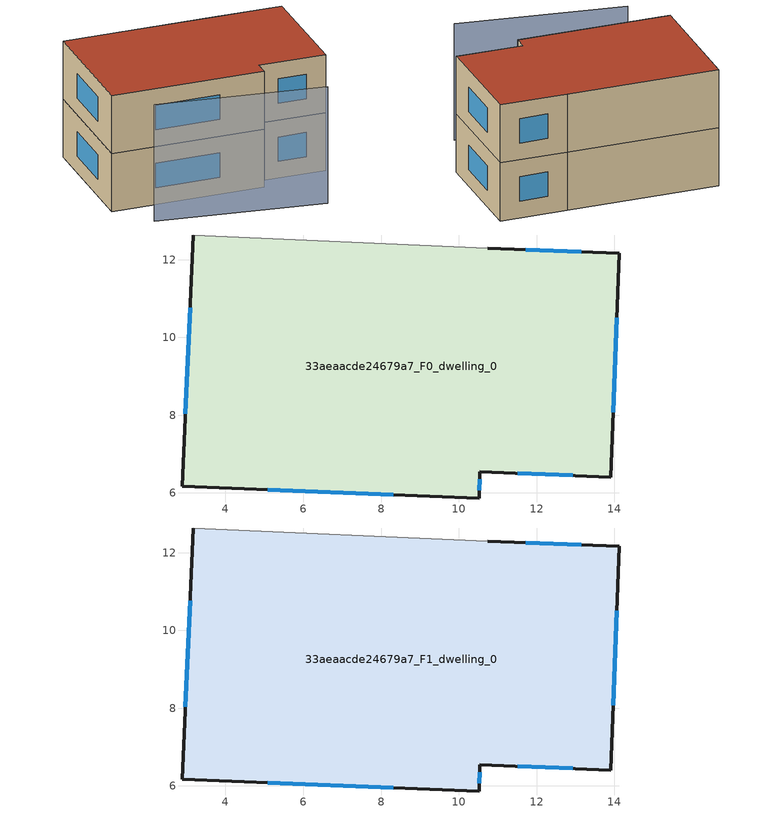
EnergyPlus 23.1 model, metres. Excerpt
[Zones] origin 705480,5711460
33aeaacde24679a7_F0_dwelling_0
 floor ground (EU_floor_Construction): 14.13,12.16 13.9,6.41 10.54,6.55 10.52,5.87 2.89,6.17 3.17,12.63 10.75,12.29 z0
 wall outside (EU_wall_Construction): 3.17,12.63 2.89,6.17 10.52,5.87 10.54,6.55 13.9,6.41 14.13,12.16 10.75,12.29 z0:3
 wall adiabatic (EU_wall_Construction): 10.75,12.29 3.17,12.63 z0:3
 window (EU_Window_Construction): 10.53,6.07 10.54,6.35 / 5.09,6.09 8.31,5.96 / 3.09,10.77 2.97,8.04 / 13.15,12.2 11.72,12.26 / 13.97,8.07 14.06,10.5 / 11.51,6.51 12.93,6.45 z0.87:2.13
33aeaacde24679a7_F1_dwelling_0
 floor to 33aeaacde24679a7_F0_dwelling_0 (EU_floor_Construction): 14.13,12.16 13.9,6.41 10.54,6.55 10.52,5.87 2.89,6.17 3.17,12.63 10.75,12.29 z3
 wall outside (EU_wall_Construction): 3.17,12.63 2.89,6.17 10.52,5.87 10.54,6.55 13.9,6.41 14.13,12.16 10.75,12.29 z3:6
 wall adiabatic (EU_wall_Construction): 10.75,12.29 3.17,12.63 z3:6
 window (EU_Window_Construction): 10.53,6.07 10.54,6.35 / 5.09,6.09 8.31,5.96 / 3.09,10.77 2.97,8.04 / 13.15,12.2 11.72,12.26 / 13.97,8.07 14.06,10.5 / 11.51,6.51 12.93,6.45 z3.87:5.13
 roof outside (EU_roof_Construction): 13.9,6.41 14.13,12.16 10.75,12.29 3.17,12.63 2.89,6.17 10.52,5.87 10.54,6.55 z6
shading: 4.32,4.44 12.58,3.07 / 10.75,12.29 3.17,12.63 z0:6
[Building]
EU S2 Campaign: North Axis=0; Terrain=City; Solar Distribution=FullExterior
[Site:Location]
London: Latitude=51.5; Longitude=-0.5; Time Zone=0; Elevation=25
[SizingPeriod:WeatherFileDays]
AnnualSizingPeriod: Begin Month=1; Begin Day of Month=1; End Month=12; End Day of Month=31; Day of Week for Start Day=Monday; Use Weather File Daylight Saving Period=No; Use Weather File Rain and Snow Indicators=No
[MATERIAL]
EU_InternalMass_Material: Roughness=MediumRough; Thickness=0.1; Conductivity=1; Density=1800; Specific Heat=900; Thermal Absorptance=0.9; Solar Absorptance=0.7; Visible Absorptance=0.7
[MATERIAL:NOMASS] Roughness=MediumRough; Thermal Absorptance=0.9; Solar Absorptance=0.7; Visible Absorptance=0.7
Name | Thermal Resistance
EU_wall_NoMass | 0.724719
EU_roof_NoMass | 2.98947
EU_floor_NoMass | 2.39157
[WINDOWMATERIAL:SIMPLEGLAZINGSYSTEM]
EU_Window_SimpleGlazing: UFactor=2.63425; Solar Heat Gain Coefficient=0.76; Visible Transmittance=0.76
[CONSTRUCTION]
EU_wall_Construction: EU_wall_NoMass
EU_roof_Construction: EU_roof_NoMass
EU_floor_Construction: EU_floor_NoMass
EU_Window_Construction: EU_Window_SimpleGlazing
EU_InternalMass_Construction: EU_InternalMass_Material
[ZONE] Type=1; Multiplier=1; Ceiling Height=autocalculate; Floor Area=autocalculate; Part of Total Floor Area=Yes
Name | Volume
33aeaacde24679a7_F0_dwelling_0 | 205.416
33aeaacde24679a7_F1_dwelling_0 | 205.417
[INTERNALMASS] Construction=EU_InternalMass_Construction; Surface Area=68.4719
Name | Zone or ZoneList
33aeaacde24679a7_F0_dwelling_0_EU_InternalMass | 33aeaacde24679a7_F0_dwelling_0
33aeaacde24679a7_F1_dwelling_0_EU_InternalMass | 33aeaacde24679a7_F1_dwelling_0
[OTHEREQUIPMENT] Fuel Type=Electricity; Design Level Calculation Method=Watts/Area; Power per Zone Floor Area=1; Fraction Latent=0; Fraction Radiant=0; Fraction Lost=0; Carbon Dioxide Generation Rate=0; EndUse Subcategory=EU_Step8_InternalGains
Name | Zone or ZoneList or Space or SpaceList | Schedule
EU_Step8_InternalGain_33aeaacde24679a7_F0_dwelling_0_f000 | 33aeaacde24679a7_F0_dwelling_0 | EU_Step8_GainSchedule_33aeaacde24679a7_F0_dwelling_0_f000
EU_Step8_InternalGain_33aeaacde24679a7_F1_dwelling_0_f000 | 33aeaacde24679a7_F1_dwelling_0 | EU_Step8_GainSchedule_33aeaacde24679a7_F1_dwelling_0_f000
[ZONEVENTILATION:DESIGNFLOWRATE] Schedule=EU_AlwaysOn; Design Flow Rate Calculation Method=AirChanges/Hour; Air Changes per Hour=0.418135; Ventilation Type=Natural; Fan Pressure Rise=0; Fan Total Efficiency=1; Constant Term Coefficient=1; Temperature Term Coefficient=0; Velocity Term Coefficient=0; Velocity Squared Term Coefficient=0; Minimum Indoor Temperature=-100; Maximum Indoor Temperature=100; Delta Temperature=-100; Minimum Outdoor Temperature=-100; Maximum Outdoor Temperature=100; Maximum Wind Speed=40
Name | Zone or ZoneList or Space or SpaceList
EU_ConstantAir_33aeaacde24679a7_F0_dwelling_0 | 33aeaacde24679a7_F0_dwelling_0
EU_ConstantAir_33aeaacde24679a7_F1_dwelling_0 | 33aeaacde24679a7_F1_dwelling_0
[HVACTEMPLATE:THERMOSTAT] Constant Heating Setpoint=20; Constant Cooling Setpoint=50
EU_HeatOnly_33aeaacde24679a7_F0_dwelling_0; EU_HeatOnly_33aeaacde24679a7_F1_dwelling_0
[HVACTEMPLATE:ZONE:IDEALLOADSAIRSYSTEM] System Availability Schedule=EU_AlwaysOn; Maximum Heating Supply Air Temperature=50; Minimum Cooling Supply Air Temperature=13; Maximum Heating Supply Air Humidity Ratio=0.0156; Minimum Cooling Supply Air Humidity Ratio=0.0077; Heating Limit=NoLimit; Cooling Limit=NoLimit; Heating Availability Schedule=EU_AlwaysOn; Cooling Availability Schedule=EU_CoolingOff; Dehumidification Control Type=ConstantSensibleHeatRatio; Cooling Sensible Heat Ratio=0.7; Dehumidification Setpoint=60; Humidification Control Type=None; Humidification Setpoint=30; Outdoor Air Method=None; Outdoor Air Flow Rate per Person=0.00944; Outdoor Air Flow Rate per Zone Floor Area=0; Outdoor Air Flow Rate per Zone=0; Demand Controlled Ventilation Type=None; Outdoor Air Economizer Type=NoEconomizer; Heat Recovery Type=None; Sensible Heat Recovery Effectiveness=0.7; Latent Heat Recovery Effectiveness=0.65
Name | Template Thermostat
33aeaacde24679a7_F0_dwelling_0 | EU_HeatOnly_33aeaacde24679a7_F0_dwelling_0
33aeaacde24679a7_F1_dwelling_0 | EU_HeatOnly_33aeaacde24679a7_F1_dwelling_0
[SIZING:ZONE] Zone Cooling Design Supply Air Temperature Input Method=SupplyAirTemperature; Zone Cooling Design Supply Air Temperature=13; Zone Heating Design Supply Air Temperature Input Method=SupplyAirTemperature; Zone Heating Design Supply Air Temperature=50; Zone Cooling Design Supply Air Humidity Ratio=0.008; Zone Heating Design Supply Air Humidity Ratio=0.008; Cooling Design Air Flow Method=DesignDay; Cooling Design Air Flow Rate=0; Cooling Minimum Air Flow per Zone Floor Area=0.000762; Cooling Minimum Air Flow=0; Cooling Minimum Air Flow Fraction=0.2; Heating Design Air Flow Method=DesignDay; Heating Design Air Flow Rate=0; Heating Maximum Air Flow per Zone Floor Area=0.002032; Heating Maximum Air Flow=0.141576; Heating Maximum Air Flow Fraction=0.3; Account for Dedicated Outdoor Air System=No; Dedicated Outdoor Air System Control Strategy=NeutralSupplyAir; Dedicated Outdoor Air Low Setpoint Temperature for Design=autosize; Dedicated Outdoor Air High Setpoint Temperature for Design=autosize; Zone Load Sizing Method=Sensible Load Only No Latent Load; Zone Latent Cooling Design Supply Air Humidity Ratio Input Method=HumidityRatioDifference; Zone Cooling Design Supply Air Humidity Ratio Difference=0.005; Zone Latent Heating Design Supply Air Humidity Ratio Input Method=HumidityRatioDifference; Zone Humidification Design Supply Air Humidity Ratio Difference=0.005
33aeaacde24679a7_F0_dwelling_0; 33aeaacde24679a7_F1_dwelling_0
[SCHEDULE:CONSTANT]
Name | Hourly Value
EU_AlwaysOn | 1
EU_CoolingOff | 0
[SCHEDULE:FILE] Column Number=1; Rows to Skip at Top=0; Number of Hours of Data=8760; Column Separator=Comma; Interpolate to Timestep=No; Minutes per Item=60; Adjust Schedule for Daylight Savings=Yes
Name | File
EU_Step8_GainSchedule_33aeaacde24679a7_F0_dwelling_0_f000 | ../../schedules/33aeaacde24679a7/33aeaacde24679a7_F0_dwelling_0_f000_gain.csv
EU_Step8_GainSchedule_33aeaacde24679a7_F1_dwelling_0_f000 | ../../schedules/33aeaacde24679a7/33aeaacde24679a7_F1_dwelling_0_f000_gain.csv
